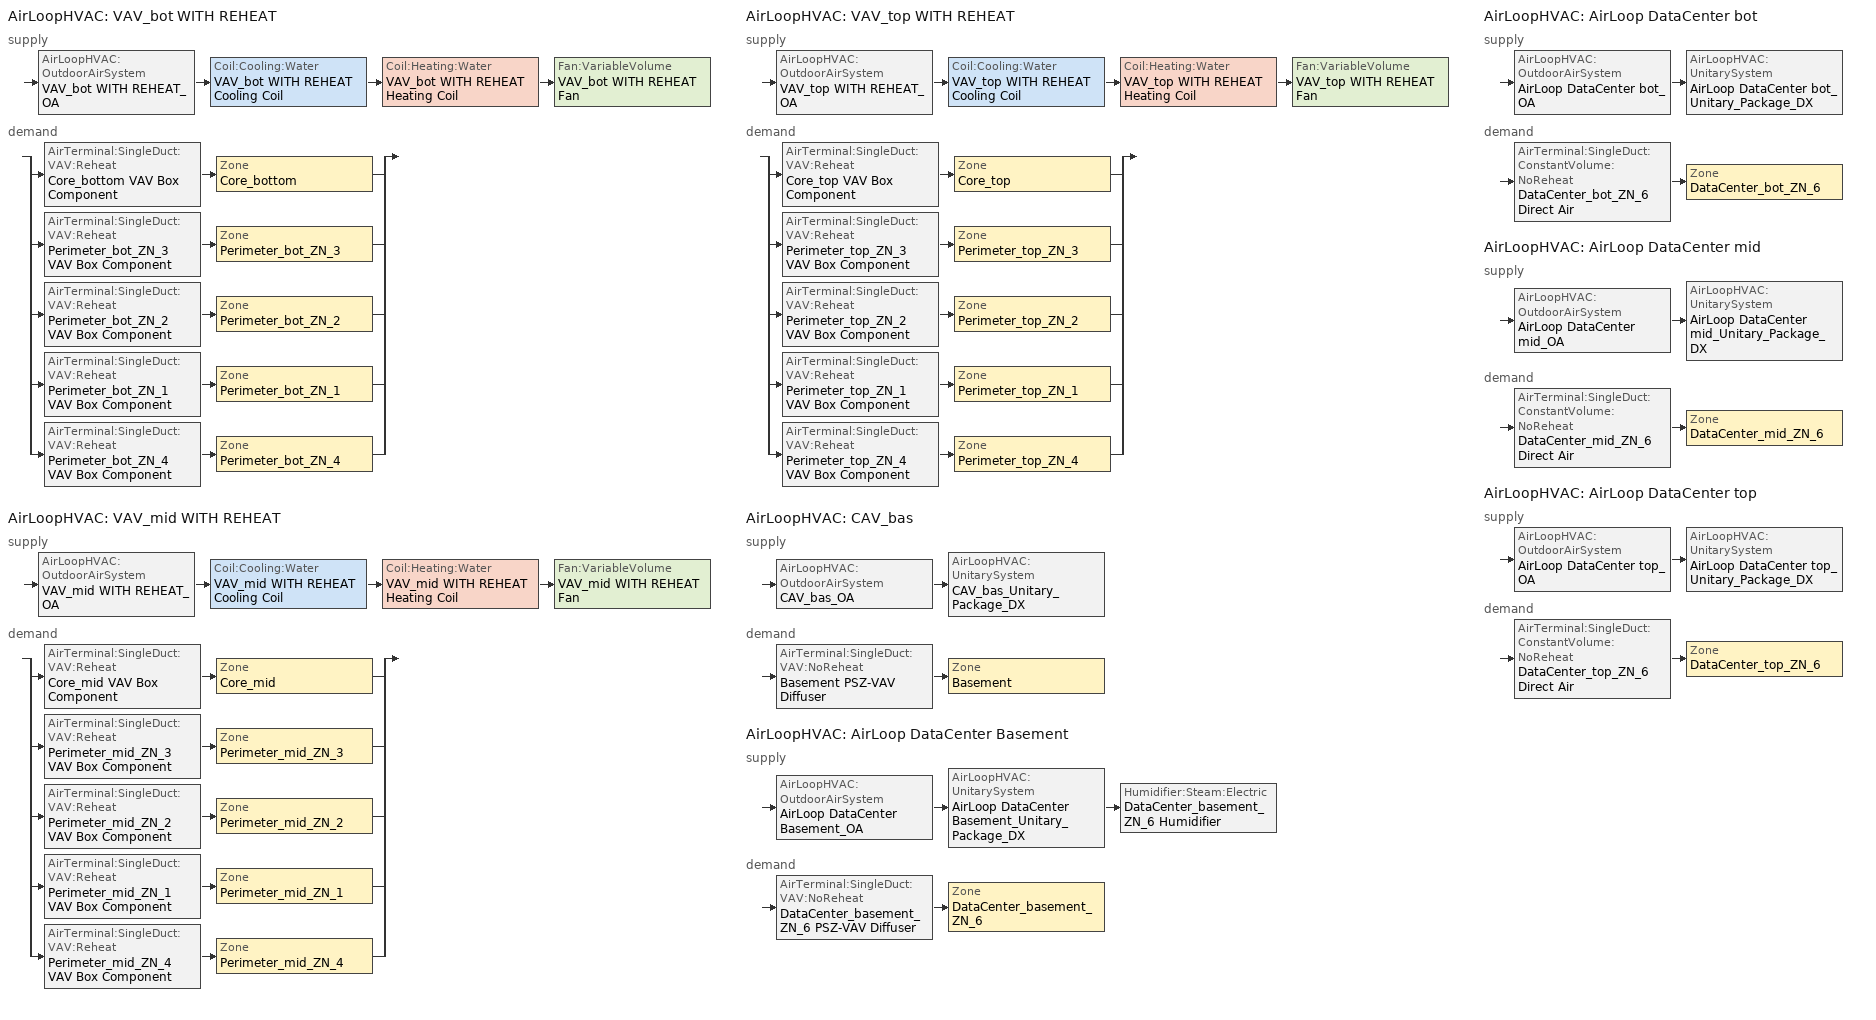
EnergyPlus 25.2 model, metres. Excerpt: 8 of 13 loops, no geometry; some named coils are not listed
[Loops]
AirLoopHVAC 'VAV_bot WITH REHEAT'
 supply: AirLoopHVAC:OutdoorAirSystem 'VAV_bot WITH REHEAT_OA' > Coil:Cooling:Water 'VAV_bot WITH REHEAT Cooling Coil' > Coil:Heating:Water 'VAV_bot WITH REHEAT Heating Coil' > Fan:VariableVolume 'VAV_bot WITH REHEAT Fan'
 demand: split
  | AirTerminal:SingleDuct:VAV:Reheat 'Core_bottom VAV Box Component' > Zone 'Core_bottom'
  | AirTerminal:SingleDuct:VAV:Reheat 'Perimeter_bot_ZN_3 VAV Box Component' > Zone 'Perimeter_bot_ZN_3'
  | AirTerminal:SingleDuct:VAV:Reheat 'Perimeter_bot_ZN_2 VAV Box Component' > Zone 'Perimeter_bot_ZN_2'
  | AirTerminal:SingleDuct:VAV:Reheat 'Perimeter_bot_ZN_1 VAV Box Component' > Zone 'Perimeter_bot_ZN_1'
  | AirTerminal:SingleDuct:VAV:Reheat 'Perimeter_bot_ZN_4 VAV Box Component' > Zone 'Perimeter_bot_ZN_4'
AirLoopHVAC 'VAV_mid WITH REHEAT'
 supply: AirLoopHVAC:OutdoorAirSystem 'VAV_mid WITH REHEAT_OA' > Coil:Cooling:Water 'VAV_mid WITH REHEAT Cooling Coil' > Coil:Heating:Water 'VAV_mid WITH REHEAT Heating Coil' > Fan:VariableVolume 'VAV_mid WITH REHEAT Fan'
 demand: split
  | AirTerminal:SingleDuct:VAV:Reheat 'Core_mid VAV Box Component' > Zone 'Core_mid'
  | AirTerminal:SingleDuct:VAV:Reheat 'Perimeter_mid_ZN_3 VAV Box Component' > Zone 'Perimeter_mid_ZN_3'
  | AirTerminal:SingleDuct:VAV:Reheat 'Perimeter_mid_ZN_2 VAV Box Component' > Zone 'Perimeter_mid_ZN_2'
  | AirTerminal:SingleDuct:VAV:Reheat 'Perimeter_mid_ZN_1 VAV Box Component' > Zone 'Perimeter_mid_ZN_1'
  | AirTerminal:SingleDuct:VAV:Reheat 'Perimeter_mid_ZN_4 VAV Box Component' > Zone 'Perimeter_mid_ZN_4'
AirLoopHVAC 'VAV_top WITH REHEAT'
 supply: AirLoopHVAC:OutdoorAirSystem 'VAV_top WITH REHEAT_OA' > Coil:Cooling:Water 'VAV_top WITH REHEAT Cooling Coil' > Coil:Heating:Water 'VAV_top WITH REHEAT Heating Coil' > Fan:VariableVolume 'VAV_top WITH REHEAT Fan'
 demand: split
  | AirTerminal:SingleDuct:VAV:Reheat 'Core_top VAV Box Component' > Zone 'Core_top'
  | AirTerminal:SingleDuct:VAV:Reheat 'Perimeter_top_ZN_3 VAV Box Component' > Zone 'Perimeter_top_ZN_3'
  | AirTerminal:SingleDuct:VAV:Reheat 'Perimeter_top_ZN_2 VAV Box Component' > Zone 'Perimeter_top_ZN_2'
  | AirTerminal:SingleDuct:VAV:Reheat 'Perimeter_top_ZN_1 VAV Box Component' > Zone 'Perimeter_top_ZN_1'
  | AirTerminal:SingleDuct:VAV:Reheat 'Perimeter_top_ZN_4 VAV Box Component' > Zone 'Perimeter_top_ZN_4'
AirLoopHVAC 'CAV_bas'
 supply: AirLoopHVAC:OutdoorAirSystem 'CAV_bas_OA' > AirLoopHVAC:UnitarySystem 'CAV_bas_Unitary_Package_DX'
 demand: AirTerminal:SingleDuct:VAV:NoReheat 'Basement PSZ-VAV Diffuser' > Zone 'Basement'
AirLoopHVAC 'AirLoop DataCenter Basement'
 supply: AirLoopHVAC:OutdoorAirSystem 'AirLoop DataCenter Basement_OA' > AirLoopHVAC:UnitarySystem 'AirLoop DataCenter Basement_Unitary_Package_DX' > Humidifier:Steam:Electric 'DataCenter_basement_ZN_6 Humidifier'
 demand: AirTerminal:SingleDuct:VAV:NoReheat 'DataCenter_basement_ZN_6 PSZ-VAV Diffuser' > Zone 'DataCenter_basement_ZN_6'
AirLoopHVAC 'AirLoop DataCenter bot'
 supply: AirLoopHVAC:OutdoorAirSystem 'AirLoop DataCenter bot_OA' > AirLoopHVAC:UnitarySystem 'AirLoop DataCenter bot_Unitary_Package_DX'
 demand: AirTerminal:SingleDuct:ConstantVolume:NoReheat 'DataCenter_bot_ZN_6 Direct Air' > Zone 'DataCenter_bot_ZN_6'
AirLoopHVAC 'AirLoop DataCenter mid'
 supply: AirLoopHVAC:OutdoorAirSystem 'AirLoop DataCenter mid_OA' > AirLoopHVAC:UnitarySystem 'AirLoop DataCenter mid_Unitary_Package_DX'
 demand: AirTerminal:SingleDuct:ConstantVolume:NoReheat 'DataCenter_mid_ZN_6 Direct Air' > Zone 'DataCenter_mid_ZN_6'
AirLoopHVAC 'AirLoop DataCenter top'
 supply: AirLoopHVAC:OutdoorAirSystem 'AirLoop DataCenter top_OA' > AirLoopHVAC:UnitarySystem 'AirLoop DataCenter top_Unitary_Package_DX'
 demand: AirTerminal:SingleDuct:ConstantVolume:NoReheat 'DataCenter_top_ZN_6 Direct Air' > Zone 'DataCenter_top_ZN_6'
[EnergyManagementSystem:Sensor]
Name | Output:Variable or Output:Meter Index Key | Output:Variable or Output:Meter
vav_bot_OA_VRP | VAV_bot WITH REHEAT | Air System Outdoor Air Mechanical Ventilation Requested Mass Flow Rate
vav_bot_OA | VAV_bot WITH REHEAT | Air System Outdoor Air Mass Flow Rate
vav_bot_SUPPLY_FLOW | VAV_bot WITH REHEAT_OA-VAV_bot WITH REHEAT_CoolCNode | System Node Standard Density Volume Flow Rate
vav_mid_OA_VRP | VAV_mid WITH REHEAT | Air System Outdoor Air Mechanical Ventilation Requested Mass Flow Rate
vav_mid_OA | VAV_mid WITH REHEAT | Air System Outdoor Air Mass Flow Rate
vav_mid_SUPPLY_FLOW | VAV_mid WITH REHEAT_OA-VAV_mid WITH REHEAT_CoolCNode | System Node Standard Density Volume Flow Rate
vav_top_OA_VRP | VAV_top WITH REHEAT | Air System Outdoor Air Mechanical Ventilation Requested Mass Flow Rate
vav_top_OA | VAV_top WITH REHEAT | Air System Outdoor Air Mass Flow Rate
vav_top_SUPPLY_FLOW | VAV_top WITH REHEAT_OA-VAV_top WITH REHEAT_CoolCNode | System Node Standard Density Volume Flow Rate
[DesignSpecification:ZoneAirDistribution] Zone Air Distribution Effectiveness in Cooling Mode=1; Zone Air Distribution Effectiveness in Heating Mode=1
Name | Minimum Zone Ventilation Efficiency
VAV_Zone_AirDistribution | 0.6
CM DSZAD Building
[ThermostatSetpoint:DualSetpoint]
Name | Heating Setpoint Temperature Schedule | Cooling Setpoint Temperature Schedule
DataCenter Cooling Setpoints Dual SP Control | HTGSETP_DC_SCH | CLGSETP_DC_SCH
Core_bottom Dual SP Control; Perimeter_bot_ZN_3 Dual SP Control; Perimeter_bot_ZN_2 Dual SP Control; Perimeter_bot_ZN_1 Dual SP Control; Perimeter_bot_ZN_4 Dual SP Control; Core_mid Dual SP Control; Perimeter_mid_ZN_3 Dual SP Control; Perimeter_mid_ZN_1 Dual SP Control; Perimeter_mid_ZN_4 Dual SP Control; Core_top Dual SP Control; Perimeter_top_ZN_3 Dual SP Control; Perimeter_top_ZN_2 Dual SP Control; Perimeter_top_ZN_1 Dual SP Control; Perimeter_top_ZN_4 Dual SP Control; Basement Dual SP Control | HTGSETP_SCH_YES_OPTIMUM | CLGSETP_SCH_YES_OPTIMUM
Perimeter_mid_ZN_2 Dual SP Control | HTGSETP_SCH_YES_OPTIMUM_w_SB | CLGSETP_SCH_YES_OPTIMUM_w_SB
[Sizing:System] Type of Load to Size On=Sensible; Preheat Design Temperature {C}=7; Preheat Design Humidity Ratio {kgWater/kgDryAir}=0.008; Precool Design Humidity Ratio {kgWater/kgDryAir}=0.008; Type of Zone Sum to Use=Coincident; 100% Outdoor Air in Cooling=No; 100% Outdoor Air in Heating=No; Central Cooling Design Supply Air Humidity Ratio {kgWater/kgDryAir}=0.007; Central Heating Design Supply Air Humidity Ratio {kgWater/kgDryAir}=0.008; Cooling Supply Air Flow Rate Method=DesignDay; Cooling Supply Air Flow Rate {m3/s}=0; Heating Supply Air Flow Rate Method=DesignDay; Heating Supply Air Flow Rate {m3/s}=0; System Outdoor Air Method=ZoneSum
Name | Design Outdoor Air Flow Rate {m3/s} | Central Heating Maximum System Air Flow Ratio | Precool Design Temperature {C} | Central Cooling Design Supply Air Temperature {C} | Central Heating Design Supply Air Temperature {C} | Zone Maximum Outdoor Air Fraction | Cooling Design Capacity Method | Cooling Design Capacity {W} | Heating Design Capacity Method | Heating Design Capacity {W} | Central Cooling Capacity Control Method
VAV_bot WITH REHEAT; VAV_top WITH REHEAT | 2.0305 | 0.3 | 12.8889 | 12.8889 | 12.8889
VAV_mid WITH REHEAT | 20.306 | 0.3 | 12.8889 | 12.8889 | 12.8889
CAV_bas | AUTOSIZE | 1 | 12.8889 | 12.8889 | 32.11 | 1 | CoolingDesignCapacity | autosize | HeatingDesignCapacity | autosize | OnOff
AirLoop DataCenter Basement; AirLoop DataCenter bot; AirLoop DataCenter mid; AirLoop DataCenter top | AUTOSIZE | 1 | 15.8889 | 15.8889 | 29.11 | 1 | CoolingDesignCapacity | autosize | HeatingDesignCapacity | autosize | OnOff
[AirLoopHVAC] Design Supply Air Flow Rate {m3/s}=AUTOSIZE
VAV_bot WITH REHEAT; VAV_mid WITH REHEAT; VAV_top WITH REHEAT; CAV_bas; AirLoop DataCenter Basement; AirLoop DataCenter bot; AirLoop DataCenter mid; AirLoop DataCenter top
[SetpointManager:Warmest] Control Variable=Temperature; Minimum Setpoint Temperature {C}=12.8; Maximum Setpoint Temperature {C}=15.6; Strategy=MaximumTemperature
Name | HVAC Air Loop | Setpoint Node or NodeList
VAV_bot WITH REHEAT Supply Air Temperature Manager | VAV_bot WITH REHEAT | VAV_bot WITH REHEAT Supply Equipment Outlet Node
VAV_mid WITH REHEAT Supply Air Temperature Manager | VAV_mid WITH REHEAT | VAV_mid WITH REHEAT Supply Equipment Outlet Node
VAV_top WITH REHEAT Supply Air Temperature Manager | VAV_top WITH REHEAT | VAV_top WITH REHEAT Supply Equipment Outlet Node
[SetpointManager:MixedAir] Control Variable=Temperature
Name | Setpoint Node or NodeList
VAV_bot WITH REHEAT_CoolC SAT Manager | VAV_bot WITH REHEAT_CoolC-VAV_bot WITH REHEAT_HeatCNode
VAV_bot WITH REHEAT_HeatC MixedAir Manager | VAV_bot WITH REHEAT_HeatC-VAV_bot WITH REHEAT FanNode
VAV_bot WITH REHEAT_OAMixed Air Temp Manager | VAV_bot WITH REHEAT_OA-VAV_bot WITH REHEAT_CoolCNode
VAV_mid WITH REHEAT_CoolC SAT Manager | VAV_mid WITH REHEAT_CoolC-VAV_mid WITH REHEAT_HeatCNode
VAV_mid WITH REHEAT_HeatC MixedAir Manager | VAV_mid WITH REHEAT_HeatC-VAV_mid WITH REHEAT FanNode
VAV_mid WITH REHEAT_OAMixed Air Temp Manager | VAV_mid WITH REHEAT_OA-VAV_mid WITH REHEAT_CoolCNode
VAV_top WITH REHEAT_CoolC SAT Manager | VAV_top WITH REHEAT_CoolC-VAV_top WITH REHEAT_HeatCNode
VAV_top WITH REHEAT_HeatC MixedAir Manager | VAV_top WITH REHEAT_HeatC-VAV_top WITH REHEAT FanNode
VAV_top WITH REHEAT_OAMixed Air Temp Manager | VAV_top WITH REHEAT_OA-VAV_top WITH REHEAT_CoolCNode
CAV_bas_OAMixed Air Temp Manager | CAV_bas Mixed Air Outlet
CAV_bas_CoolC SAT Manager | CAV_bas Cooling Coil Outlet
AirLoop DataCenter Basement_OAMixed Air Temp Manager | AirLoop DataCenter Basement Mixed Air Outlet
AirLoop DataCenter Basement_CoolC SAT Manager | AirLoop DataCenter Basement Cooling Coil Outlet
AirLoop DataCenter Basement_HeatC MixedAir Manager | AirLoop DataCenter Basement Heating Coil Outlet
AirLoop DataCenter bot_OAMixed Air Temp Manager | AirLoop DataCenter bot Mixed Air Outlet
AirLoop DataCenter bot_CoolC SAT Manager | AirLoop DataCenter bot Cooling Coil Outlet
AirLoop DataCenter bot_HeatC MixedAir Manager | AirLoop DataCenter bot Heating Coil Outlet
AirLoop DataCenter mid_OAMixed Air Temp Manager | AirLoop DataCenter mid Mixed Air Outlet
AirLoop DataCenter mid_CoolC SAT Manager | AirLoop DataCenter mid Cooling Coil Outlet
AirLoop DataCenter mid_HeatC MixedAir Manager | AirLoop DataCenter mid Heating Coil Outlet
AirLoop DataCenter top_OAMixed Air Temp Manager | AirLoop DataCenter top Mixed Air Outlet
AirLoop DataCenter top_CoolC SAT Manager | AirLoop DataCenter top Cooling Coil Outlet
AirLoop DataCenter top_HeatC MixedAir Manager | AirLoop DataCenter top Heating Coil Outlet
[Controller:OutdoorAir] Maximum Outdoor Air Flow Rate {m3/s}=AUTOSIZE; Economizer Control Action Type=ModulateFlow; Economizer Maximum Limit Dry-Bulb Temperature {C}=23.8889; Lockout Type=LockoutWithHeating; Minimum Limit Type=FixedMinimum; Minimum Outdoor Air Schedule=MinOA_MotorizedDamper_Sched
Name | Minimum Outdoor Air Flow Rate {m3/s} | Economizer Control Type | Maximum Fraction of Outdoor Air Schedule | Mechanical Ventilation Controller
VAV_bot WITH REHEAT_OA_Controller | 0 | FixedDryBulb | VAV_BOT WITH REHEAT Max OA Fraction | VAV_bot WITH REHEAT_DCV
VAV_mid WITH REHEAT_OA_Controller | 0 | FixedDryBulb | VAV_MID WITH REHEAT Max OA Fraction | VAV_mid WITH REHEAT_DCV
VAV_top WITH REHEAT_OA_Controller | 0 | FixedDryBulb | VAV_TOP WITH REHEAT Max OA Fraction | VAV_top WITH REHEAT_DCV
CAV_bas_OA_Controller | AUTOSIZE | FixedDryBulb
AirLoop DataCenter Basement_OA_Controller | AUTOSIZE | DifferentialDryBulb
AirLoop DataCenter bot_OA_Controller; AirLoop DataCenter mid_OA_Controller; AirLoop DataCenter top_OA_Controller | AUTOSIZE | NoEconomizer
[Fan:VariableVolume] Fan Power Minimum Flow Rate Input Method=Fraction; Motor In Airstream Fraction=1; Fan Power Coefficient 1=0.0013; Fan Power Coefficient 2=0.147; Fan Power Coefficient 3=0.9506; Fan Power Coefficient 4=-0.0998; Fan Power Coefficient 5=0
Name | Availability Schedule | Fan Total Efficiency | Pressure Rise {Pa} | Maximum Flow Rate {m3/s} | Fan Power Minimum Flow Fraction | Motor Efficiency | Fan Power Minimum Air Flow Rate {m3/s}
VAV_bot WITH REHEAT Fan; VAV_mid WITH REHEAT Fan | HVACOperationSchd | 0.61425 | 1337.13 | AUTOSIZE | 0.25 | 0.945
VAV_top WITH REHEAT Fan | HVACOperationSchd | 0.6175 | 1337.13 | AUTOSIZE | 0.25 | 0.95
CAV_bas SZVAV Fan | HVACOperationSchd | 0.6084 | 1337.13 | autosize | 0 | 0.936 | 0
AirLoop DataCenter Basement Sys11 Fan | Always_On | 0.6175 | 637.689 | autosize | 0 | 0.95 | 0
[Controller:MechanicalVentilation] Availability Schedule=MinOA_MotorizedDamper_Sched; Design Specification Zone Air Distribution Object Name 1=CM DSZAD Building
Name | Demand Controlled Ventilation | System Outdoor Air Method | Zone or ZoneList 1 | Design Specification Outdoor Air Object Name 1 | Zone or ZoneList 2 | Design Specification Outdoor Air Object Name 2 | Design Specification Zone Air Distribution Object Name 2 | Zone or ZoneList 3 | Design Specification Outdoor Air Object Name 3 | Design Specification Zone Air Distribution Object Name 3 | Zone or ZoneList 4 | Design Specification Outdoor Air Object Name 4 | Design Specification Zone Air Distribution Object Name 4 | Zone or ZoneList 5 | Design Specification Outdoor Air Object Name 5 | Design Specification Zone Air Distribution Object Name 5
VAV_bot WITH REHEAT_DCV | Yes | Standard62.1VentilationRateProcedure | Core_bottom | SZ DSOA Core_bottom | Perimeter_bot_ZN_3 | SZ DSOA Perimeter_bot_ZN_3 | CM DSZAD Building | Perimeter_bot_ZN_2 | SZ DSOA Perimeter_bot_ZN_2 | CM DSZAD Building | Perimeter_bot_ZN_1 | SZ DSOA Perimeter_bot_ZN_1 | CM DSZAD Building | Perimeter_bot_ZN_4 | SZ DSOA Perimeter_bot_ZN_4 | CM DSZAD Building
VAV_mid WITH REHEAT_DCV | Yes | Standard62.1VentilationRateProcedure | Core_mid | SZ DSOA Core_mid | Perimeter_mid_ZN_3 | SZ DSOA Perimeter_mid_ZN_3 | CM DSZAD Building | Perimeter_mid_ZN_2 | SZ DSOA Perimeter_mid_ZN_2 | CM DSZAD Building | Perimeter_mid_ZN_1 | SZ DSOA Perimeter_mid_ZN_1 | CM DSZAD Building | Perimeter_mid_ZN_4 | SZ DSOA Perimeter_mid_ZN_4 | CM DSZAD Building
VAV_top WITH REHEAT_DCV | Yes | Standard62.1VentilationRateProcedure | Core_top | SZ DSOA Core_top | Perimeter_top_ZN_3 | SZ DSOA Perimeter_top_ZN_3 | CM DSZAD Building | Perimeter_top_ZN_2 | SZ DSOA Perimeter_top_ZN_2 | CM DSZAD Building | Perimeter_top_ZN_1 | SZ DSOA Perimeter_top_ZN_1 | CM DSZAD Building | Perimeter_top_ZN_4 | SZ DSOA Perimeter_top_ZN_4 | CM DSZAD Building
Basement_DCV | No | ZoneSum | Basement | SZ DSOA Basement
DataCenter_basement_ZN_6_DCV | No | ZoneSum | DataCenter_basement_ZN_6 | SZ DSOA DataCenter_basement_ZN_6
DataCenter_bot_ZN_6_DCV | No | ZoneSum | DataCenter_bot_ZN_6 | SZ DSOA DataCenter_bot_ZN_6
DataCenter_mid_ZN_6_DCV | No | ZoneSum | DataCenter_mid_ZN_6 | SZ DSOA DataCenter_mid_ZN_6
DataCenter_top_ZN_6_DCV | No | ZoneSum | DataCenter_top_ZN_6 | SZ DSOA DataCenter_top_ZN_6
[Coil:Cooling:Water] Availability Schedule=Always_On; Design Water Flow Rate {m3/s}=Autosize; Design Air Flow Rate {m3/s}=Autosize; Design Inlet Water Temperature {C}=Autosize; Design Inlet Air Temperature {C}=Autosize; Design Outlet Air Temperature {C}=Autosize; Design Inlet Air Humidity Ratio {kgWater/kgDryAir}=Autosize; Design Outlet Air Humidity Ratio {kgWater/kgDryAir}=Autosize; Type of Analysis=SimpleAnalysis; Heat Exchanger Configuration=CrossFlow
VAV_bot WITH REHEAT Cooling Coil; VAV_mid WITH REHEAT Cooling Coil; VAV_top WITH REHEAT Cooling Coil
[Controller:WaterCoil] Control Variable=Temperature; Actuator Variable=FLOW; Maximum Actuated Flow {m3/s}=AUTOSIZE; Minimum Actuated Flow {m3/s}=0
Name | Action | Controller Convergence Tolerance {deltaC}
VAV_bot WITH REHEAT_CoolC_Controller; VAV_mid WITH REHEAT_CoolC_Controller; VAV_top WITH REHEAT_CoolC_Controller | REVERSE
VAV_bot WITH REHEAT_HeatC_Controller; VAV_mid WITH REHEAT_HeatC_Controller; VAV_top WITH REHEAT_HeatC_Controller | NORMAL | 0.0001
[Coil:Heating:Water] Availability Schedule=Always_On; U-Factor Times Area Value {W/K}=AUTOSIZE; Maximum Water Flow Rate {m3/s}=AUTOSIZE; Performance Input Method=UFactorTimesAreaAndDesignWaterFlowRate; Rated Capacity {W}=AUTOSIZE; Rated Inlet Water Temperature {C}=82.22; Rated Inlet Air Temperature {C}=2.8; Rated Outlet Water Temperature {C}=54.44; Rated Outlet Air Temperature {C}=12.8
VAV_bot WITH REHEAT Heating Coil; VAV_mid WITH REHEAT Heating Coil; VAV_top WITH REHEAT Heating Coil
[Sizing:Zone] Zone Cooling Design Supply Air Temperature Input Method=SupplyAirTemperature; Zone Heating Design Supply Air Temperature Input Method=SupplyAirTemperature; Zone Cooling Design Supply Air Humidity Ratio {kgWater/kgDryAir}=0.007; Zone Heating Design Supply Air Humidity Ratio {kgWater/kgDryAir}=0.008; Cooling Design Air Flow Method=DesignDay; Cooling Design Air Flow Rate {m3/s}=0; Cooling Minimum Air Flow Fraction=0; Heating Design Air Flow Method=DesignDay; Heating Design Air Flow Rate {m3/s}=0; Zone Load Sizing Method=Sensible Load Only No Latent Load; Zone Latent Cooling Design Supply Air Humidity Ratio Input Method=HumidityRatioDifference; Zone Cooling Design Supply Air Humidity Ratio Difference {kgWater/kgDryAir}=0.005; Zone Latent Heating Design Supply Air Humidity Ratio Input Method=HumidityRatioDifference; Zone Humidification Design Supply Air Humidity Ratio Difference {kgWater/kgDryAir}=0.005
Name | Zone Cooling Design Supply Air Temperature {C} | Zone Heating Design Supply Air Temperature {C} | Design Specification Outdoor Air Object | Design Specification Zone Air Distribution Object
Core_bottom | 12.8889 | 32.1111 | SZ DSOA Core_bottom | VAV_Zone_AirDistribution
Perimeter_bot_ZN_3 | 12.8889 | 32.1111 | SZ DSOA Perimeter_bot_ZN_3 | VAV_Zone_AirDistribution
Perimeter_bot_ZN_2 | 12.8889 | 32.1111 | SZ DSOA Perimeter_bot_ZN_2 | VAV_Zone_AirDistribution
Perimeter_bot_ZN_1 | 12.8889 | 32.1111 | SZ DSOA Perimeter_bot_ZN_1 | VAV_Zone_AirDistribution
Perimeter_bot_ZN_4 | 12.8889 | 32.1111 | SZ DSOA Perimeter_bot_ZN_4 | VAV_Zone_AirDistribution
Core_mid | 12.8889 | 32.1111 | SZ DSOA Core_mid | VAV_Zone_AirDistribution
Perimeter_mid_ZN_3 | 12.8889 | 32.1111 | SZ DSOA Perimeter_mid_ZN_3 | VAV_Zone_AirDistribution
Perimeter_mid_ZN_2 | 12.8889 | 32.1111 | SZ DSOA Perimeter_mid_ZN_2 | VAV_Zone_AirDistribution
Perimeter_mid_ZN_1 | 12.8889 | 32.1111 | SZ DSOA Perimeter_mid_ZN_1 | VAV_Zone_AirDistribution
Perimeter_mid_ZN_4 | 12.8889 | 32.1111 | SZ DSOA Perimeter_mid_ZN_4 | VAV_Zone_AirDistribution
Core_top | 12.8889 | 32.1111 | SZ DSOA Core_top | VAV_Zone_AirDistribution
Perimeter_top_ZN_3 | 12.8889 | 32.1111 | SZ DSOA Perimeter_top_ZN_3 | VAV_Zone_AirDistribution
Perimeter_top_ZN_2 | 12.8889 | 32.1111 | SZ DSOA Perimeter_top_ZN_2 | VAV_Zone_AirDistribution
Perimeter_top_ZN_1 | 12.8889 | 32.1111 | SZ DSOA Perimeter_top_ZN_1 | VAV_Zone_AirDistribution
Perimeter_top_ZN_4 | 12.8889 | 32.1111 | SZ DSOA Perimeter_top_ZN_4 | VAV_Zone_AirDistribution
Basement | 12.8889 | 32.1111 | SZ DSOA Basement
DataCenter_basement_ZN_6 | 15.8889 | 29.1111 | SZ DSOA DataCenter_basement_ZN_6
DataCenter_bot_ZN_6 | 15.8889 | 29.1111 | SZ DSOA DataCenter_bot_ZN_6
DataCenter_mid_ZN_6 | 15.8889 | 29.1111 | SZ DSOA DataCenter_mid_ZN_6
DataCenter_top_ZN_6 | 15.8889 | 29.1111 | SZ DSOA DataCenter_top_ZN_6
[DesignSpecification:OutdoorAir] Outdoor Air Method=Flow/Area; Outdoor Air Flow per Zone Floor Area {m3/s-m2}=0.0004318
SZ DSOA Core_bottom; SZ DSOA Perimeter_bot_ZN_3; SZ DSOA Perimeter_bot_ZN_2; SZ DSOA Perimeter_bot_ZN_1; SZ DSOA Perimeter_bot_ZN_4; SZ DSOA Core_mid; SZ DSOA Perimeter_mid_ZN_3; SZ DSOA Perimeter_mid_ZN_2; SZ DSOA Perimeter_mid_ZN_1; SZ DSOA Perimeter_mid_ZN_4; SZ DSOA Core_top; SZ DSOA Perimeter_top_ZN_3; SZ DSOA Perimeter_top_ZN_2; SZ DSOA Perimeter_top_ZN_1; SZ DSOA Perimeter_top_ZN_4; SZ DSOA Basement; SZ DSOA DataCenter_basement_ZN_6; SZ DSOA DataCenter_bot_ZN_6; SZ DSOA DataCenter_mid_ZN_6; SZ DSOA DataCenter_top_ZN_6
[ZoneControl:Thermostat] Control Type Schedule=Dual Zone Control Type Sched
Name | Zone or ZoneList | Control 1
Core_bottom Thermostat | Core_bottom | Core_bottom Dual SP Control
Perimeter_bot_ZN_3 Thermostat | Perimeter_bot_ZN_3 | Perimeter_bot_ZN_3 Dual SP Control
Perimeter_bot_ZN_2 Thermostat | Perimeter_bot_ZN_2 | Perimeter_bot_ZN_2 Dual SP Control
Perimeter_bot_ZN_1 Thermostat | Perimeter_bot_ZN_1 | Perimeter_bot_ZN_1 Dual SP Control
Perimeter_bot_ZN_4 Thermostat | Perimeter_bot_ZN_4 | Perimeter_bot_ZN_4 Dual SP Control
Core_mid Thermostat | Core_mid | Core_mid Dual SP Control
Perimeter_mid_ZN_3 Thermostat | Perimeter_mid_ZN_3 | Perimeter_mid_ZN_3 Dual SP Control
Perimeter_mid_ZN_2 Thermostat | Perimeter_mid_ZN_2 | Perimeter_mid_ZN_2 Dual SP Control
Perimeter_mid_ZN_1 Thermostat | Perimeter_mid_ZN_1 | Perimeter_mid_ZN_1 Dual SP Control
Perimeter_mid_ZN_4 Thermostat | Perimeter_mid_ZN_4 | Perimeter_mid_ZN_4 Dual SP Control
Core_top Thermostat | Core_top | Core_top Dual SP Control
Perimeter_top_ZN_3 Thermostat | Perimeter_top_ZN_3 | Perimeter_top_ZN_3 Dual SP Control
Perimeter_top_ZN_2 Thermostat | Perimeter_top_ZN_2 | Perimeter_top_ZN_2 Dual SP Control
Perimeter_top_ZN_1 Thermostat | Perimeter_top_ZN_1 | Perimeter_top_ZN_1 Dual SP Control
Perimeter_top_ZN_4 Thermostat | Perimeter_top_ZN_4 | Perimeter_top_ZN_4 Dual SP Control
Basement Thermostat | Basement | Basement Dual SP Control
DataCenter_basement_ZN_6 Thermostat | DataCenter_basement_ZN_6 | DataCenter Cooling Setpoints Dual SP Control
DataCenter_bot_ZN_6 Thermostat | DataCenter_bot_ZN_6 | DataCenter Cooling Setpoints Dual SP Control
DataCenter_mid_ZN_6 Thermostat | DataCenter_mid_ZN_6 | DataCenter Cooling Setpoints Dual SP Control
DataCenter_top_ZN_6 Thermostat | DataCenter_top_ZN_6 | DataCenter Cooling Setpoints Dual SP Control
[Zone equipment]
Core_bottom: Core_bottom VAV Box Component
Perimeter_bot_ZN_3: Perimeter_bot_ZN_3 VAV Box Component
Perimeter_bot_ZN_2: Perimeter_bot_ZN_2 VAV Box Component
Perimeter_bot_ZN_1: Perimeter_bot_ZN_1 VAV Box Component
Perimeter_bot_ZN_4: Perimeter_bot_ZN_4 VAV Box Component
Core_mid: Core_mid VAV Box Component
Perimeter_mid_ZN_3: Perimeter_mid_ZN_3 VAV Box Component
Perimeter_mid_ZN_2: Perimeter_mid_ZN_2 VAV Box Component
Perimeter_mid_ZN_1: Perimeter_mid_ZN_1 VAV Box Component
Perimeter_mid_ZN_4: Perimeter_mid_ZN_4 VAV Box Component
Core_top: Core_top VAV Box Component
Perimeter_top_ZN_3: Perimeter_top_ZN_3 VAV Box Component
Perimeter_top_ZN_2: Perimeter_top_ZN_2 VAV Box Component
Perimeter_top_ZN_1: Perimeter_top_ZN_1 VAV Box Component
Perimeter_top_ZN_4: Perimeter_top_ZN_4 VAV Box Component
Basement: Basement PSZ-VAV Diffuser
DataCenter_basement_ZN_6: DataCenter_basement_ZN_6 PSZ-VAV Diffuser
DataCenter_bot_ZN_6: DataCenter_bot_ZN_6 Direct Air
DataCenter_mid_ZN_6: DataCenter_mid_ZN_6 Direct Air
DataCenter_top_ZN_6: DataCenter_top_ZN_6 Direct Air
[AirTerminal:SingleDuct:VAV:Reheat] Availability Schedule=Always_On; Maximum Air Flow Rate {m3/s}=AUTOSIZE; Maximum Hot Water or Steam Flow Rate {m3/s}=AUTOSIZE; Minimum Hot Water or Steam Flow Rate {m3/s}=0; Convergence Tolerance=0.001; Damper Heating Action=ReverseWithLimits; Maximum Flow Fraction During Reheat=0.5; Maximum Reheat Air Temperature {C}=40
Name | Zone Minimum Air Flow Input Method | Constant Minimum Air Flow Fraction | Reheat Coil | Minimum Air Flow Fraction Schedule
Core_bottom VAV Box Component | Constant | 0.3 | Core_bottom VAV Box Reheat Coil
Perimeter_bot_ZN_3 VAV Box Component | Constant | 0.3 | Perimeter_bot_ZN_3 VAV Box Reheat Coil
Perimeter_bot_ZN_2 VAV Box Component | Constant | 0.3 | Perimeter_bot_ZN_2 VAV Box Reheat Coil
Perimeter_bot_ZN_1 VAV Box Component | Constant | 0.3 | Perimeter_bot_ZN_1 VAV Box Reheat Coil
Perimeter_bot_ZN_4 VAV Box Component | Constant | 0.3 | Perimeter_bot_ZN_4 VAV Box Reheat Coil
Core_mid VAV Box Component | Constant | 0.3 | Core_mid VAV Box Reheat Coil
Perimeter_mid_ZN_3 VAV Box Component | Constant | 0.3 | Perimeter_mid_ZN_3 VAV Box Reheat Coil
Perimeter_mid_ZN_2 VAV Box Component | Scheduled |  | Perimeter_mid_ZN_2 VAV Box Reheat Coil | Perimeter_mid_ZN_2_MDP_Sch
Perimeter_mid_ZN_1 VAV Box Component | Constant | 0.3 | Perimeter_mid_ZN_1 VAV Box Reheat Coil
Perimeter_mid_ZN_4 VAV Box Component | Constant | 0.3 | Perimeter_mid_ZN_4 VAV Box Reheat Coil
Core_top VAV Box Component | Constant | 0.3 | Core_top VAV Box Reheat Coil
Perimeter_top_ZN_3 VAV Box Component | Constant | 0.3 | Perimeter_top_ZN_3 VAV Box Reheat Coil
Perimeter_top_ZN_2 VAV Box Component | Constant | 0.3 | Perimeter_top_ZN_2 VAV Box Reheat Coil
Perimeter_top_ZN_1 VAV Box Component | Constant | 0.3 | Perimeter_top_ZN_1 VAV Box Reheat Coil
Perimeter_top_ZN_4 VAV Box Component | Constant | 0.3 | Perimeter_top_ZN_4 VAV Box Reheat Coil
[AirTerminal:SingleDuct:VAV:NoReheat] Availability Schedule=Always_On; Maximum Air Flow Rate {m3/s}=Autosize; Zone Minimum Air Flow Input Method=Constant; Fixed Minimum Air Flow Rate {m3/s}=Autosize
Name | Constant Minimum Air Flow Fraction
Basement PSZ-VAV Diffuser | 0.3
DataCenter_basement_ZN_6 PSZ-VAV Diffuser | 0.5
[AirLoopHVAC:UnitarySystem] Dehumidification Control Type=None; Availability Schedule=Always_On; Fan Placement=DrawThrough; DX Heating Coil Sizing Ratio=1; Use DOAS DX Cooling Coil=No; Latent Load Control=SensibleOnlyLoadControl; Cooling Supply Air Flow Rate Method=SupplyAirFlowRate; Cooling Supply Air Flow Rate {m3/s}=AUTOSIZE; Heating Supply Air Flow Rate Method=SupplyAirFlowRate; Heating Supply Air Flow Rate {m3/s}=AUTOSIZE; No Load Supply Air Flow Rate Control Set To Low Speed=No
Name | Control Type | Controlling Zone or Thermostat Location | Supply Fan | Supply Air Fan Operating Mode Schedule | Heating Coil | Cooling Coil | Minimum Supply Air Temperature {C} | No Load Supply Air Flow Rate Method | No Load Supply Air Flow Rate {m3/s} | No Load Fraction of Autosized Cooling Supply Air Flow Rate | Maximum Supply Air Temperature {C} | Design Specification Multispeed Object
CAV_bas_Unitary_Package_DX | SingleZoneVAV | Basement | CAV_bas SZVAV Fan | HVACOperationSchd | CAV_bas Heating Coil | CAV_bas Cooling Coil | 12.8889 | FractionOfAutosizedCoolingValue | Autosize | 0.3 | 32.1111
AirLoop DataCenter Basement_Unitary_Package_DX | SingleZoneVAV | DataCenter_basement_ZN_6 | AirLoop DataCenter Basement Sys11 Fan | SupplyFanSch | AirLoop DataCenter Basement Heating Coil | AirLoop DataCenter Basement Cooling Coil | 15.8889 | FractionOfAutosizedCoolingValue | Autosize | 0.5 | 29.1111
AirLoop DataCenter bot_Unitary_Package_DX | Load | DataCenter_bot_ZN_6 | AirLoop DataCenter bot_addAQ_Unitary_Package_fan | SupplyFanSch | AirLoop DataCenter bot Heating Coil | AirLoop DataCenter bot Cooling Coil | 2 | SupplyAirFlowRate | AUTOSIZE |  | AUTOSIZE | AirLoop DataCenter bot_Unitary_Package_DX_Perf
AirLoop DataCenter mid_Unitary_Package_DX | Load | DataCenter_mid_ZN_6 | AirLoop DataCenter mid_addAQ_Unitary_Package_fan | SupplyFanSch | AirLoop DataCenter mid Heating Coil | AirLoop DataCenter mid Cooling Coil | 2 | SupplyAirFlowRate | AUTOSIZE |  | AUTOSIZE | AirLoop DataCenter mid_Unitary_Package_DX_Perf
AirLoop DataCenter top_Unitary_Package_DX | Load | DataCenter_top_ZN_6 | AirLoop DataCenter top_addAQ_Unitary_Package_fan | SupplyFanSch | AirLoop DataCenter top Heating Coil | AirLoop DataCenter top Cooling Coil | 2 | SupplyAirFlowRate | AUTOSIZE |  | AUTOSIZE | AirLoop DataCenter top_Unitary_Package_DX_Perf
[SetpointManager:SingleZone:Heating] Control Variable=Temperature
Name | Minimum Supply Air Temperature {C} | Maximum Supply Air Temperature {C} | Control Zone | Setpoint Node or NodeList
SupAirTemp MngrBasement - Htg | 12.8889 | 32.1111 | Basement | CAV_bas Supply Equipment Outlet Node
SupAirTemp MngrDataCenter_basement_ZN_6 - Htg | 15.8889 | 29.1111 | DataCenter_basement_ZN_6 | AirLoop DataCenter Basement Supply Equipment Outlet Node
SupAirTemp MngrDataCenter_bot_ZN_6 - Htg | 15.8889 | 29.1111 | DataCenter_bot_ZN_6 | AirLoop DataCenter bot Supply Equipment Outlet Node
SupAirTemp MngrDataCenter_mid_ZN_6 - Htg | 15.8889 | 29.1111 | DataCenter_mid_ZN_6 | AirLoop DataCenter mid Supply Equipment Outlet Node
SupAirTemp MngrDataCenter_top_ZN_6 - Htg | 15.8889 | 29.1111 | DataCenter_top_ZN_6 | AirLoop DataCenter top Supply Equipment Outlet Node
[SetpointManager:SingleZone:Cooling] Control Variable=Temperature
Name | Minimum Supply Air Temperature {C} | Maximum Supply Air Temperature {C} | Control Zone | Setpoint Node or NodeList
SupAirTemp MngrBasement - Clg | 12.8889 | 32.1111 | Basement | CAV_bas Zone Equipment Inlet Node
SupAirTemp MngrDataCenter_basement_ZN_6 - Clg | 15.8889 | 29.1111 | DataCenter_basement_ZN_6 | AirLoop DataCenter Basement Zone Equipment Inlet Node
SupAirTemp MngrDataCenter_bot_ZN_6 - Clg | 15.8889 | 29.1111 | DataCenter_bot_ZN_6 | AirLoop DataCenter bot Zone Equipment Inlet Node
SupAirTemp MngrDataCenter_mid_ZN_6 - Clg | 15.8889 | 29.1111 | DataCenter_mid_ZN_6 | AirLoop DataCenter mid Zone Equipment Inlet Node
SupAirTemp MngrDataCenter_top_ZN_6 - Clg | 15.8889 | 29.1111 | DataCenter_top_ZN_6 | AirLoop DataCenter top Zone Equipment Inlet Node
[Humidifier:Steam:Electric]
DataCenter_basement_ZN_6 Humidifier: Availability Schedule=Always_On; Rated Capacity {m3/s}=3.72e-05; Rated Power {W}=100000; Rated Fan Power {W}=0; Standby Power {W}=0
[SetpointManager:SingleZone:Humidity:Minimum]
DataCenter_basement_ZN_6 Humidifier HUMRAT setpoint: Setpoint Node or NodeList=AirLoop DataCenter Basement Supply Equipment Outlet Node
[Coil:Cooling:DX:MultiSpeed] Availability Schedule=Always_On; Condenser Type=AirCooled; Apply Part Load Fraction to Speeds Greater than 1=No; Apply Latent Degradation to Speeds Greater than 1=No; Maximum Outdoor Dry-Bulb Temperature for Crankcase Heater Operation {C}=10; Basin Heater Setpoint Temperature {C}=2; Fuel Type=Electricity; Number of Speeds=2; Speed 1 Gross Rated Sensible Heat Ratio=0.80066; 2017 Speed 1 Rated Evaporator Fan Power Per Volume Flow Rate {W/(m3/s)}=0; Speed 1 Total Cooling Capacity Function of Temperature Curve=SmDX_CapFT; Speed 1 Total Cooling Capacity Function of Flow Fraction Curve=SmDX_CapFF; Speed 1 Energy Input Ratio Function of Temperature Curve=SmDX_EIRFT; Speed 1 Energy Input Ratio Function of Flow Fraction Curve=SmDX_EIRFF; Speed 1 Part Load Fraction Correlation Curve=SmDX_PLR; Speed 1 Rated Waste Heat Fraction of Power Input=0.2; Speed 1 Evaporative Condenser Effectiveness=0.9; Speed 2 Gross Rated Sensible Heat Ratio=0.80066; 2017 Speed 2 Rated Evaporator Fan Power Per Volume Flow Rate {W/(m3/s)}=0; Speed 2 Total Cooling Capacity Function of Temperature Curve=SmDX_CapFT; Speed 2 Total Cooling Capacity Function of Flow Fraction Curve=SmDX_CapFF; Speed 2 Energy Input Ratio Function of Temperature Curve=SmDX_EIRFT; Speed 2 Energy Input Ratio Function of Flow Fraction Curve=SmDX_EIRFF; Speed 2 Part Load Fraction Correlation Curve=SmDX_PLR; Speed 2 Rated Waste Heat Fraction of Power Input=0.2; Speed 2 Evaporative Condenser Effectiveness=0.9
Name | Speed 1 Gross Rated Total Cooling Capacity {W} | Speed 1 Gross Rated Cooling COP {W/W} | Speed 1 Rated Air Flow Rate {m3/s} | Speed 2 Gross Rated Total Cooling Capacity {W} | Speed 2 Gross Rated Cooling COP {W/W} | Speed 2 Rated Air Flow Rate {m3/s}
AirLoop DataCenter bot Cooling Coil | 7658.525 | 3 | 0.616867 | 15317.05 | 3 | 0.9253
AirLoop DataCenter mid Cooling Coil | 73690.4 | 3.5 | 5.93552 | 147381 | 3.5 | 8.90328
AirLoop DataCenter top Cooling Coil | 7623.885 | 3 | 0.61408 | 15247.77 | 3 | 0.92112
[Coil:Heating:Fuel] Availability Schedule=Always_On; Fuel Type=NaturalGas; Nominal Capacity {W}=AUTOSIZE; On Cycle Parasitic Electric Load {W}=0; Off Cycle Parasitic Fuel Load {W}=0
Name | Burner Efficiency
AirLoop DataCenter bot Heating Coil; AirLoop DataCenter top Heating Coil | 0.8
AirLoop DataCenter mid Heating Coil | 0.7925
[AirTerminal:SingleDuct:ConstantVolume:NoReheat] Availability Schedule=Always_On; Maximum Air Flow Rate {m3/s}=AUTOSIZE
DataCenter_bot_ZN_6 Direct Air; DataCenter_mid_ZN_6 Direct Air; DataCenter_top_ZN_6 Direct Air
[Fan:SystemModel] Availability Schedule=Always_On; Design Maximum Air Flow Rate {m3/s}=autosize; Speed Control Method=Discrete; Electric Power Minimum Flow Rate Fraction=1; Design Pressure Rise {Pa}=966.867; Motor In Air Stream Fraction=1; Design Electric Power Consumption {W}=AUTOSIZE; Design Power Sizing Method=TotalEfficiencyAndPressure; Night Ventilation Mode Pressure Rise {Pa}=966.867; Number of Speeds=1; Speed 1 Flow Fraction=1; Speed 1 Electric Power Fraction=1
Name | Motor Efficiency | Fan Total Efficiency
AirLoop DataCenter bot_addAQ_Unitary_Package_fan; AirLoop DataCenter top_addAQ_Unitary_Package_fan | 0.895 | 0.58175
AirLoop DataCenter mid_addAQ_Unitary_Package_fan | 0.865 | 0.56225
[UnitarySystemPerformance:Multispeed] Number of Speeds for Heating=2; Number of Speeds for Cooling=2; Single Mode Operation=No; No Load Supply Air Flow Rate Ratio=1; Heating Speed 1 Supply Air Flow Ratio=1; Cooling Speed 1 Supply Air Flow Ratio=1; Heating Speed 2 Supply Air Flow Ratio=1; Cooling Speed 2 Supply Air Flow Ratio=1
AirLoop DataCenter bot_Unitary_Package_DX_Perf; AirLoop DataCenter mid_Unitary_Package_DX_Perf; AirLoop DataCenter top_Unitary_Package_DX_Perf
[Schedule:Compact]
ALWAYS_ON; SupplyFanSch: Through: 12/31, For: AllDays, Until: 24:00, 1
HVACOperationSchd: Through: 12/31, For: Weekdays SummerDesignDay, Until: 06:00, 0, Until: 22:00, 1, Until: 24:00, 0, For: Saturday WinterDesignDay, Until: 06:00, 0, Until: 18:00, 1, Until: 24:00, 0, For: Sunday Holidays AllOtherDays, Until: 24:00, 0
HTGSETP_SCH_YES_OPTIMUM: Through: 12/31, For: WinterDesignDay, Until: 05:00, 15.6, Until: 06:00, 17.6, Until: 07:00, 19.6, Until: 22:00, 21, Until: 24:00, 15.6, For: Weekdays, Until: 04:00, 15.6, Until: 05:00, 17.8, Until: 06:00, 20, Until: 22:00, 21, Until: 24:00, 15.6, For SummerDesignDay, Until: 24:00, 15.6, For: Saturday, Until: 04:00, 15.6, Until: 05:00, 17.8, Until: 06:00, 20, Until: 17:00, 21, Until: 24:00, 15.6, For: Sunday Holidays AllOtherDays, Until: 24:00, 15.6
HTGSETP_SCH_YES_OPTIMUM_w_SB: Through: 12/31, For: Weekdays, Until: 01:00, 15.6, Until: 02:00, 15.6, Until: 03:00, 15.6, Until: 04:00, 15.6, Until: 05:00, 17.8, Until: 06:00, 20, Until: 07:00, 21, Until: 08:00, 21, Until: 09:00, 21, Until: 10:00, 21, Until: 11:00, 20.4444, Until: 12:00, 21, Until: 13:00, 20.4444, Until: 14:00, 21, Until: 15:00, 20.4444, Until: 16:00, 21, Until: 17:00, 21, Until: 18:00, 21, Until: 19:00, 21, Until: 20:00, 21, Until: 21:00, 21, Until: 22:00, 21, Until: 23:00, 15.6, Until: 24:00, 15.6, For: Saturday, Until: 01:00, 15.6, Until: 02:00, 15.6, Until: 03:00, 15.6, Until: 04:00, 15.6, Until: 05:00, 17.8, Until: 06:00, 20, Until: 07:00, 21, Until: 08:00, 21, Until: 09:00, 21, Until: 10:00, 21, Until: 11:00, 20.4444, Until: 12:00, 21, Until: 13:00, 20.4444, Until: 14:00, 21, Until: 15:00, 20.4444, Until: 16:00, 21, Until: 17:00, 21, Until: 18:00, 15.6, Until: 19:00, 15.6, Until: 20:00, 15.6, Until: 21:00, 15.6, Until: 22:00, 15.6, Until: 23:00, 15.6, Until: 24:00, 15.6, For: WinterDesignDay, Until: 05:00, 15.6, Until: 06:00, 17.6, Until: 07:00, 19.6, Until: 22:00, 21, Until: 24:00, 15.6, For SummerDesignDay, Until: 24:00, 15.6, For:Sunday Holidays AllOtherDays, Until: 24:00, 15.6
CLGSETP_SCH_YES_OPTIMUM: Through: 12/31, For: SummerDesignDay, Until: 05:00, 26.7, Until: 06:00, 25.7, Until: 07:00, 25, Until: 22:00, 24, Until: 24:00, 26.7, For: Weekdays, Until: 04:00, 26.7, Until: 05:00, 25.6, Until: 06:00, 25, Until: 22:00, 24, Until: 24:00, 26.7, For: Saturday, Until: 04:00, 26.7, Until: 05:00, 25.6, Until: 06:00, 25, Until: 17:00, 24, Until: 24:00, 26.7, For WinterDesignDay, Until: 24:00, 26.7, For: Sunday Holidays AllOtherDays, Until: 24:00, 26.7
CLGSETP_SCH_YES_OPTIMUM_w_SB: Through: 12/31, For: Weekdays, Until: 01:00, 26.7, Until: 02:00, 26.7, Until: 03:00, 26.7, Until: 04:00, 26.7, Until: 05:00, 25.6, Until: 06:00, 25, Until: 07:00, 24, Until: 08:00, 24, Until: 09:00, 24, Until: 10:00, 24, Until: 11:00, 24.5556, Until: 12:00, 24, Until: 13:00, 24.5556, Until: 14:00, 24, Until: 15:00, 24.5556, Until: 16:00, 24, Until: 17:00, 24, Until: 18:00, 24, Until: 19:00, 24, Until: 20:00, 24, Until: 21:00, 24, Until: 22:00, 24, Until: 23:00, 26.7, Until: 24:00, 26.7, For: Saturday, Until: 01:00, 26.7, Until: 02:00, 26.7, Until: 03:00, 26.7, Until: 04:00, 26.7, Until: 05:00, 25.6, Until: 06:00, 25, Until: 07:00, 24, Until: 08:00, 24, Until: 09:00, 24, Until: 10:00, 24, Until: 11:00, 24.5556, Until: 12:00, 24, Until: 13:00, 24.5556, Until: 14:00, 24, Until: 15:00, 24.5556, Until: 16:00, 24, Until: 17:00, 24, Until: 18:00, 26.7, Until: 19:00, 26.7, Until: 20:00, 26.7, Until: 21:00, 26.7, Until: 22:00, 26.7, Until: 23:00, 26.7, Until: 24:00, 26.7, For: SummerDesignDay, Until: 05:00, 26.7, Until: 06:00, 25.7, Until: 07:00, 25, Until: 22:00, 24, Until: 24:00, 26.7, For WinterDesignDay, Until: 24:00, 26.7, For:Sunday Holidays AllOtherDays, Until: 24:00, 26.7
MinOA_MotorizedDamper_Sched: Through: 12/31, For: Weekdays SummerDesignDay, Until: 07:00, 0, Until: 22:00, 1, Until: 24:00, 0, For: Saturday WinterDesignDay, Until: 07:00, 0, Until: 18:00, 1, Until: 24:00, 0, For: Sunday Holidays AllOtherDays, Until: 24:00, 0
Dual Zone Control Type Sched: Through: 12/31, For: AllDays, Until: 24:00, 4
CLGSETP_DC_SCH: THROUGH: 12/31, FOR SummerDesignDay, UNTIL: 24:00, 27, FOR WinterDesignDay, UNTIL: 24:00, 27, FOR:AllOtherDays, UNTIL: 24:00, 27
HTGSETP_DC_SCH: THROUGH: 12/31, FOR:AllDays, UNTIL: 24:00, 18
PERIMETER_MID_ZN_2_MDP_Sch: Through: 12/31, For: Weekdays, Until: 01:00, 0.3, Until: 02:00, 0.3, Until: 03:00, 0.3, Until: 04:00, 0.3, Until: 05:00, 0.3, Until: 06:00, 0.3, Until: 07:00, 0.3, Until: 08:00, 0.3, Until: 09:00, 0.3, Until: 10:00, 0.3, Until: 11:00, 0, Until: 12:00, 0.3, Until: 13:00, 0, Until: 14:00, 0.3, Until: 15:00, 0, Until: 16:00, 0.3, Until: 17:00, 0.3, Until: 18:00, 0.3, Until: 19:00, 0.3, Until: 20:00, 0.3, Until: 21:00, 0.3, Until: 22:00, 0.3, Until: 23:00, 0.3, Until: 24:00, 0.3, For: Saturday, Until: 01:00, 0.3, Until: 02:00, 0.3, Until: 03:00, 0.3, Until: 04:00, 0.3, Until: 05:00, 0.3, Until: 06:00, 0.3, Until: 07:00, 0.3, Until: 08:00, 0.3, Until: 09:00, 0.3, Until: 10:00, 0.3, Until: 11:00, 0, Until: 12:00, 0.3, Until: 13:00, 0, Until: 14:00, 0.3, Until: 15:00, 0, Until: 16:00, 0.3, Until: 17:00, 0.3, Until: 18:00, 0.3, Until: 19:00, 0.3, Until: 20:00, 0.3, Until: 21:00, 0.3, Until: 22:00, 0.3, Until: 23:00, 0.3, Until: 24:00, 0.3, For: AllOtherDays, Until: 24:00, 0.3
[Schedule:Constant]
VAV_BOT WITH REHEAT Max OA Fraction; VAV_MID WITH REHEAT Max OA Fraction; VAV_TOP WITH REHEAT Max OA Fraction: 1
[Curve:Biquadratic] Minimum Value of x=12.77778; Maximum Value of x=23.88889; Minimum Value of y=21.11111; Maximum Value of y=46.11111
Name | Coefficient1 Constant | Coefficient2 x | Coefficient3 x**2 | Coefficient4 y | Coefficient5 y**2 | Coefficient6 x*y
SmDX_CapFT | 0.766956 | 0.0107756 | -4.14703e-05 | 0.00134961 | -0.000261144 | 0.000457488
SmDX_EIRFT | 0.297145 | 0.0430933 | -0.000748766 | 0.00597727 | 0.000482112 | -0.000956448
[Curve:Quadratic]
Name | Coefficient1 Constant | Coefficient2 x | Coefficient3 x**2 | Minimum Value of x | Maximum Value of x
SmDX_CapFF | 0.8 | 0.2 | 0 | 0.5 | 1.5
SmDX_EIRFF | 1.156 | -0.1816 | 0.0256 | 0.5 | 1.5
SmDX_PLR | 0.75 | 0.25 | 0 | 0 | 1
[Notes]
The DOE Prototype Building Models were developed by Pacific Northwest National Laboratory (PNNL), under contract with the
U.S. Department of Energy (DOE).  These prototype models are used to calculate alternative building performance factors
for use with the Standard 90.1 Performance Rating Method (Appendix G) using an updated approach described in the PNNL
Technical Support Document titled, "Commercial Building Prototypes Based on ANSI/ASHRAE/IES Standard 90.1 Appendix G
PRM". The basic building descriptions can be found in the Scorecards posted at www.energycodes.gov website. The recommended
citation of the prototype models are
PNNL 2024. Commercial Building Prototypes Based on ANSI/ASHRAE/IES Standard 90.1 Appendix G PRM.  Available at
http://www.energycodes.gov/sites/default/files/2024-06/Commercial_Prototypes_ASHRAE901-2019AppGPRM.pdf
DOE and PNNL. 2023. Commercial Prototype Building Models, Richland, WA, Pacific Northwest National Laboratory. Available
at https://www.energycodes.gov/development/commercial/prototype_models.
Detailed descriptions of the prototype model development and addenda modeling strategies can be found in the following  reports:
Maddox D.E., J. Zhang, Y. Xie, W. Xu, X. Liu, S. Wang, and M.I. Rosenberg. 2022. Energy and Energy Cost Savings Analysis of the 2021 IECC
for Commercial Buildings. PNNL-32816. Richland, WA: Pacific Northwest National Laboratory.
Zhang J., M.I. Rosenberg, J. Lerond, Y. Xie, C. Chandrasekharan Nambiar, Y. Chen, and R. Hart, et al. 2021. Energy Savings Analysis:
ANSI/ASHRAE/IES Standard 90.1-2019. PNNL-31488. Richland, WA: Pacific Northwest National Laboratory.
Zhang, J., Y. Chen, Y. Xie, M. Rosenberg, R. Hart. Energy and Energy Cost Savings Analysis of the 2018 IECC for Commercial Buildings.
2018. PNNL-28125. Richland, WA: Pacific Northwest National Laboratory.
DOE. 2017. Energy Savings Analysis: ANSI/ASHRAE/IES Standard 90.1-2016. Prepared by Athalye, R.A, M.A. Halverson, M.I. Rosenberg, B. Liu,
J. Zhang, R. Hart, V.V. Mendon, S. Goel, Y. Chen, Y. Xie, and M. Zhao, Richland, WA, Pacific Northwest National Laboratory. https://www.energycodes.gov/sites/default/files/documents/02202018_Standard_90.1-2016_Determination_TSD.pdf.
Zhang, J., Y. Xie, R.A. Athalye, J. Zhuge, M. Rosenberg, R. Hart, and B. Liu. Energy and Energy Cost Savings Analysis of the 2015 IECC
for Commercial Buildings. 2015. PNNL-24269 Rev. 1. Richland, WA: Pacific Northwest National
Laboratory. https://www.energycodes.gov/sites/default/files/documents/2015_IECC_Commercial_Analysis.pdf.
Halverson M.A., M.I. Rosenberg, W. Wang, J. Zhang, V.V. Mendon, R.A. Athalye, Y. Xie, R. Hart, S. Goel, 2014. ANSI/ASHRAE/IES Standard
90.1-2013 Determination of Energy Savings: Quantitative Analysis, PNNL-23479. Richland, WA: Pacific Northwest National Laboratory. https://www.energycodes.gov/sites/default/files/documents/901-2013_finalCommercialDeterminationQuantitativeAnalysis_TSD_0.pdf.
Goel S., R.A. Athalye, W. Wang, J. Zhang, M.I. Rosenberg, Y. Xie, and R. Hart, et al. 2014. Enhancements to ASHRAE Standard 90.1
Prototype Building Models. PNNL-23269. Richland, WA: Pacific Northwest National Laboratory. https://www.pnnl.gov/main/publications/external/technical_reports/PNNL-23269.pdf.
Zhang J., R.A. Athalye, R. Hart, M.I. Rosenberg, Y. Xie, S. Goel, and V.V. Mendon, et al. 2013. Energy and Energy Cost Savings Analysis
of the IECC for Commercial Buildings. PNNL-22760. Richland, WA: Pacific Northwest National Laboratory. http://www.pnnl.gov/main/publications/external/technical_reports/PNNL-22760.pdf.
Thornton B.A., M.I. Rosenberg, E.E. Richman, W. Wang, Y. Xie, J. Zhang, H. Cho, VV Mendon, R.A. Athalye, and B. Liu. 2011. Achieving
the 30% Goal: Energy and Cost Savings Analysis of ASHRAE Standard 90.1-2010. PNNL-20405. Richland, WA: Pacific Northwest National
Laboratory.  https://www.energycodes.gov/sites/default/files/documents/BECP_Energy_Cost_Savings_STD2010_May2011_v00.pdf.
WeatherFile:  USA_CO_Denver-Aurora-Buckley.AFB.724695_TMY3.epw
